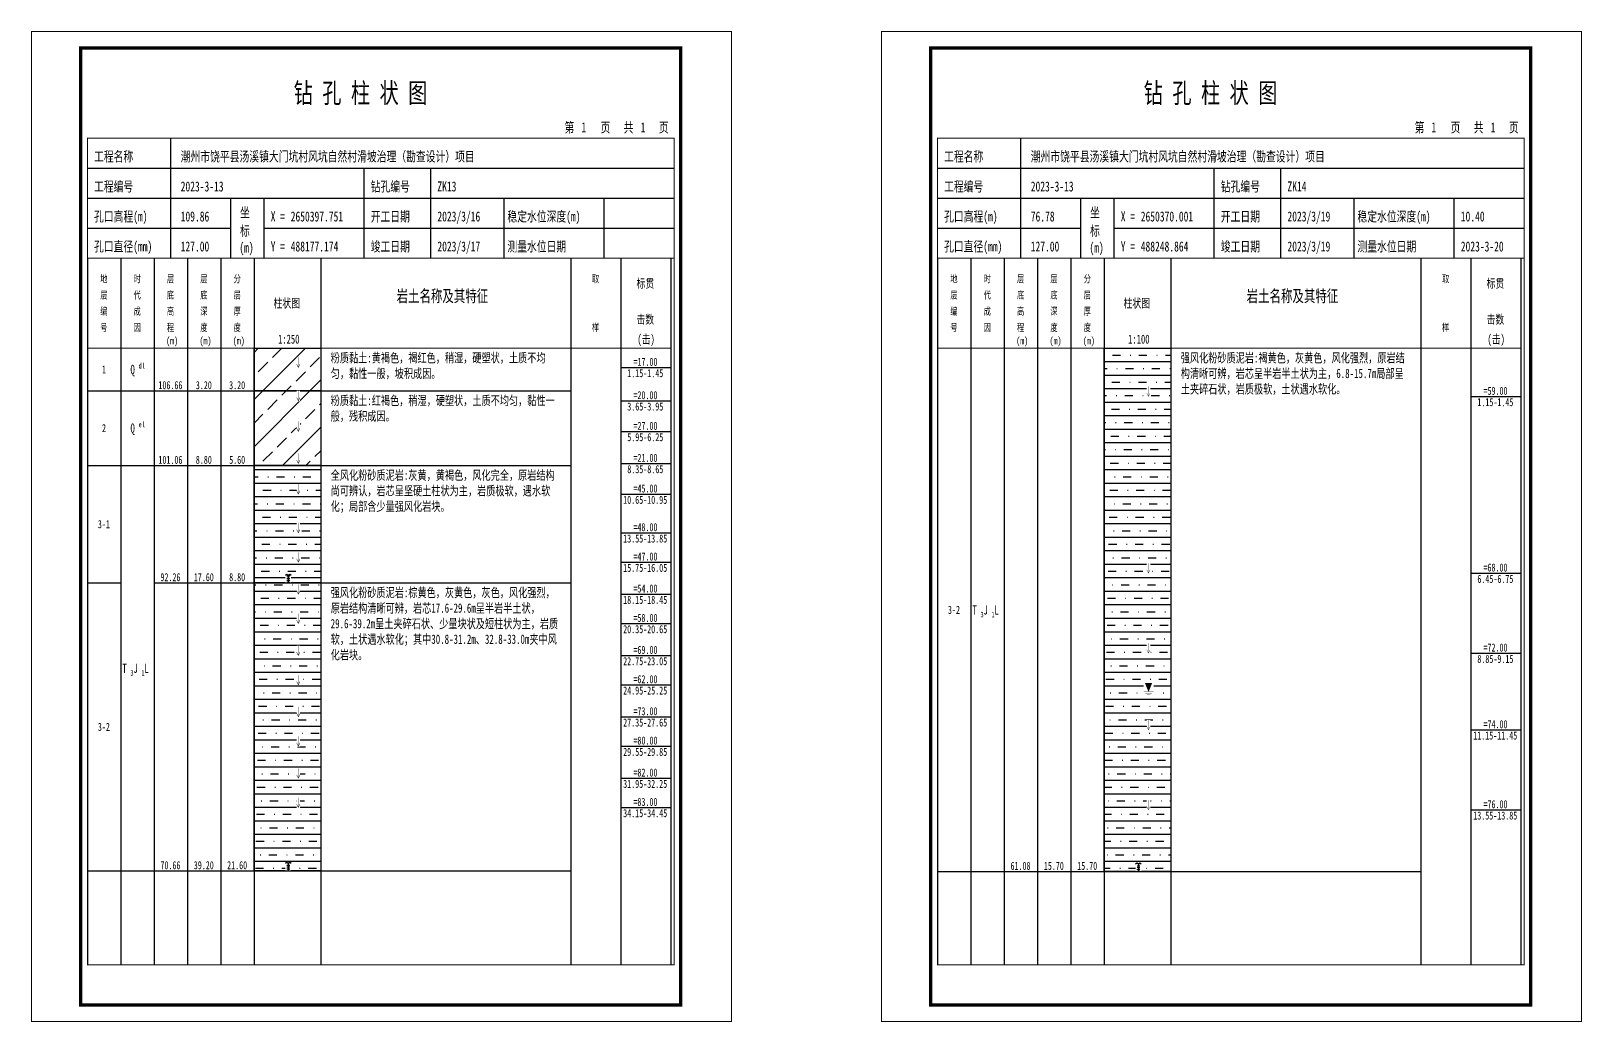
# Model space of a CAD drawing. Extents: x -17 to 4273, y -202 to 95.
# Drawn here: x 3043.1 to 3508.4, y -202.1 to 95.1 of the extents above; entities that cross this region are included whole.
import ezdxf
from ezdxf.enums import TextEntityAlignment as Align

# ---------------------------------------------------------------- set-up
doc = ezdxf.new("R2010")
doc.units = 0
doc.header["$MEASUREMENT"] = 0
doc.linetypes.add('DASHDOTX2', pattern=[2, 1, -0.5, 0, -0.5])
for name, color, linetype in [('GICAD_POUMIAN', 7, 'Continuous'), ('ZZT_BGBJ', 7, 'Continuous'), ('ZZT_FHD', 7, 'Continuous'), ('ZZT_SWBJ', 7, 'Continuous'), ('ZZT_TC', 7, 'Continuous')]:
    doc.layers.add(name, color=color, linetype=linetype)
doc.styles.add('BODYCONTENT', font='simfang.ttf', dxfattribs={"width": 0.7, "height": 2.8})
doc.styles.add('BODYTITLE', font='simfang.ttf', dxfattribs={"width": 0.7, "height": 3.6})
doc.styles.add('标注栏-第一列', font='', dxfattribs={"width": 0.7, "height": 3})
doc.styles.get('标注栏-第一列').set_extended_font_data('SimSun')
pattern_1 = [(45, (0, 0), (-7.071068, 7.071068), []), (45, (7.071, 0), (-7.071068, 7.071068), [4, -2])]
pattern_2 = [(0, (0, 0), (0, 4.05), []), (0, (3.24, 1.944), (4.05, 4.05), [0.162, -2.43, 2.43, -2.916])]

# ---------------------------------------------------------------- blocks, each defined once
blk = doc.blocks.new('FH_QUAN_C')
blk.add_wipeout([(0, 0), (1.13, 0), (1.13, 1.61), (0, 1.61)])
at = {"layer": 'GICAD_POUMIAN', "color": 1}
for p, q in [((0, 1.4), (0.28, 1.61)), ((0.28, 1.61), (0.56, 1.41)), ((0.28, 1.26), (0.86, 1.26)), ((0.28, 0.41), (0.86, 0.41)), ((0.29, 0.81), (0.84, 0.81)), ((0.56, 1.41), (0.84, 1.61)), ((0.56, 1.41), (0.56, 0)), ((0.84, 1.61), (1.13, 1.4)), ((0.28, 0), (0.86, 0))]:
    blk.add_line(p, q, dxfattribs=at)
blk = doc.blocks.new('FH_QIANG_C')
blk.add_wipeout([(0, 0), (1.13, 0), (1.13, 1.61), (0, 1.61)])
at = {"layer": 'GICAD_POUMIAN', "color": 1}
for p, q in [((0, 1.4), (0.28, 1.61)), ((0.28, 1.61), (0.56, 1.41)), ((0.28, 0.28), (0.86, 0.28)), ((0.29, 1.02), (0.84, 1.02)), ((0.29, 0.68), (0.84, 0.68)), ((0.56, 1.41), (0.84, 1.61)), ((0.56, 1.41), (0.56, 0)), ((0.84, 1.61), (1.13, 1.4))]:
    blk.add_line(p, q, dxfattribs=at)
blk = doc.blocks.new('zztSLbg')
blk.add_wipeout([(-0.05, -0.11), (1.04, -0.11), (1.04, 3), (-0.05, 3)])
at = {"color": 1, "const_width": 0.1}
for points in [[(0, 1), (0.5, 0), (1, 1)], [(0.5, 3), (0.5, 0)]]:
    blk.add_lwpolyline(points, dxfattribs=at)
blk = doc.blocks.new('block13', base_point=(16.77, 229))
for p, q in [((41.77, 229), (41.77, 265)), ((16.77, 256), (192.77, 256)), ((99.77, 229), (99.77, 256)), ((119.77, 229), (119.77, 256)), ((16.77, 247), (192.77, 247)), ((59.77, 229), (59.77, 247)), ((69.77, 229), (69.77, 247)), ((141.77, 229), (141.77, 247)), ((171.77, 229), (171.77, 247)), ((16.77, 238), (59.77, 238)), ((69.77, 238), (192.77, 238))]:
    blk.add_line(p, q)
for points, const_width in [([(0, 0), (210, 0), (210, 297), (0, 297)], 0.25), ([(14.77, 5), (194.77, 5), (194.77, 292), (14.77, 292)], 1), ([(16.77, 265), (192.77, 265), (192.77, 17), (16.77, 17)], 0.3)]:
    blk.add_lwpolyline(points, close=True, dxfattribs=dict(const_width=const_width))
at = {"const_width": 0.3}
blk.add_lwpolyline([(16.77, 229), (192.77, 229)], dxfattribs=at)
at = {"style": '标注栏-第一列', "width": 0.7}
for s, height, p in [('钻 孔 柱 状 图', 6, (78.67, 275.54)), ('第', 3, (159.9, 266.7)), ('页', 3, (170.73, 266.7)), ('共', 3, (177.65, 266.7)), ('页', 3, (188.21, 266.7)), (' 1', 3, (163.55, 266.75)), (' 1', 3, (181.31, 266.7)), ('工程名称', 3, (18.77, 258)), ('潮州市饶平县汤溪镇大门坑村风坑自然村滑坡治理（勘查设计）项目', 3, (44.77, 258)), ('工程编号', 3, (18.77, 249)), ('2023-3-13', 3, (44.77, 249)), ('钻孔编号', 3, (101.77, 249)), ('ZK13', 3, (121.77, 249)), ('孔口高程(m)', 3, (18.77, 240)), ('109.86', 3, (44.77, 240)), ('坐', 3, (62.56, 241.24)), ('X =', 3, (71.77, 240)), ('2650397.751', 3, (77.77, 240)), ('开工日期', 3, (101.77, 240)), ('2023/3/16', 3, (121.77, 240)), ('稳定水位深度(m)', 3, (142.77, 240)), ('标', 3, (62.56, 235.7)), ('孔口直径(mm)', 3, (18.77, 231)), ('127.00', 3, (44.77, 231)), ('(m) ', 3, (62.37, 230.65)), ('Y =', 3, (71.77, 231)), ('488177.174', 3, (77.77, 231)), ('竣工日期', 3, (101.77, 231)), ('2023/3/17', 3, (121.77, 231)), ('测量水位日期', 3, (142.77, 231))]:
    blk.add_text(s, height=height, dxfattribs=at).set_placement(p)
blk = doc.blocks.new('zztWDswbj')
blk.add_wipeout([(0, -0.05), (3, -0.05), (3, 3.55), (0, 3.55)])
blk.add_hatch(color=5).paths.add_polyline_path([(1.5, 1), (2.5, 3.5), (0.5, 3.5)])
at = {"color": 5, "const_width": 0.1}
for points in [[(0, 1), (3, 1)], [(0.5, 0.5), (2.5, 0.5)], [(1, 0), (2, 0)]]:
    blk.add_lwpolyline(points, dxfattribs=at)
blk.add_lwpolyline([(0.5, 3.5), (2.5, 3.5), (1.5, 1)], close=True, dxfattribs=at)
blk = doc.blocks.new('block14', base_point=(16.77, 229))
for p, q in [((41.77, 229), (41.77, 265)), ((16.77, 256), (192.77, 256)), ((99.77, 229), (99.77, 256)), ((119.77, 229), (119.77, 256)), ((16.77, 247), (192.77, 247)), ((59.77, 229), (59.77, 247)), ((69.77, 229), (69.77, 247)), ((141.77, 229), (141.77, 247)), ((171.77, 229), (171.77, 247)), ((16.77, 238), (59.77, 238)), ((69.77, 238), (192.77, 238))]:
    blk.add_line(p, q)
for points, const_width in [([(0, 0), (210, 0), (210, 297), (0, 297)], 0.25), ([(14.77, 5), (194.77, 5), (194.77, 292), (14.77, 292)], 1), ([(16.77, 265), (192.77, 265), (192.77, 17), (16.77, 17)], 0.3)]:
    blk.add_lwpolyline(points, close=True, dxfattribs=dict(const_width=const_width))
at = {"const_width": 0.3}
blk.add_lwpolyline([(16.77, 229), (192.77, 229)], dxfattribs=at)
at = {"style": '标注栏-第一列', "width": 0.7}
for s, height, p in [('钻 孔 柱 状 图', 6, (78.67, 275.54)), ('第', 3, (159.9, 266.7)), ('页', 3, (170.73, 266.7)), ('共', 3, (177.65, 266.7)), ('页', 3, (188.21, 266.7)), (' 1', 3, (163.55, 266.75)), (' 1', 3, (181.31, 266.7)), ('工程名称', 3, (18.77, 258)), ('潮州市饶平县汤溪镇大门坑村风坑自然村滑坡治理（勘查设计）项目', 3, (44.77, 258)), ('工程编号', 3, (18.77, 249)), ('2023-3-13', 3, (44.77, 249)), ('钻孔编号', 3, (101.77, 249)), ('ZK14', 3, (121.77, 249)), ('孔口高程(m)', 3, (18.77, 240)), ('76.78', 3, (44.77, 240)), ('坐', 3, (62.56, 241.24)), ('X =', 3, (71.77, 240)), ('2650370.001', 3, (77.77, 240)), ('开工日期', 3, (101.77, 240)), ('2023/3/19', 3, (121.77, 240)), ('稳定水位深度(m)', 3, (142.77, 240)), ('10.40', 3, (173.77, 240)), ('标', 3, (62.56, 235.7)), ('孔口直径(mm)', 3, (18.77, 231)), ('127.00', 3, (44.77, 231)), ('(m) ', 3, (62.37, 230.65)), ('Y =', 3, (71.77, 231)), ('488248.864', 3, (77.77, 231)), ('竣工日期', 3, (101.77, 231)), ('2023/3/19', 3, (121.77, 231)), ('测量水位日期', 3, (142.77, 231)), ('2023-3-20', 3, (173.77, 231))]:
    blk.add_text(s, height=height, dxfattribs=at).set_placement(p)

msp = doc.modelspace()

# ---------------------------------------------------------------- hatches: boundary and pattern name
at = {"layer": 'ZZT_TC'}
h = msp.add_hatch(dxfattribs=at)
h.set_pattern_fill('GKFZNT', color=256, style=0)
h.set_pattern_definition(pattern_1)
h.paths.add_polyline_path([(3110, 0), (3130, 0), (3130, -12.8), (3110, -12.8)], flags=0)
h = msp.add_hatch(dxfattribs=at)
h.set_pattern_fill('GKFSZNY', color=256, style=0)
h.set_pattern_definition(pattern_2)
h.paths.add_polyline_path([(3365, 0), (3385, 0), (3385, -157), (3365, -157)], flags=0)
h = msp.add_hatch(dxfattribs=at)
h.set_pattern_fill('GKFZNT', color=256, style=0)
h.set_pattern_definition(pattern_1)
h.paths.add_polyline_path([(3110, -12.8), (3130, -12.8), (3130, -35.2), (3110, -35.2)], flags=0)
h = msp.add_hatch(dxfattribs=at)
h.set_pattern_fill('GKFSZNY', color=256, style=0)
h.set_pattern_definition(pattern_2)
h.paths.add_polyline_path([(3110, -35.2), (3130, -35.2), (3130, -70.4), (3110, -70.4)], flags=0)

# ---------------------------------------------------------------- linework, layer by layer
at = {"layer": 'ZZT_FHD', "linetype": 'DASHDOTX2'}
msp.add_line((3110, -35.2), (3130, -35.2), dxfattribs=at)
at = {"layer": 'ZZT_TC'}
for p, q in [((3060, 27), (3060, -185)), ((3070, 27), (3070, -185)), ((3080, 27), (3080, -185)), ((3090, 27), (3090, -185)), ((3100, 27), (3100, -185)), ((3110, 27), (3110, -185)), ((3130, 27), (3130, -185)), ((3205, 27), (3205, -185)), ((3220, 27), (3220, -185)), ((3235, 27), (3235, -185)), ((3315, 27), (3315, -185)), ((3325, 27), (3325, -185)), ((3335, 27), (3335, -185)), ((3345, 27), (3345, -185)), ((3355, 27), (3355, -185)), ((3365, 27), (3365, -185)), ((3385, 27), (3385, -185)), ((3460, 27), (3460, -185)), ((3475, 27), (3475, -185)), ((3490, 27), (3490, -185)), ((3220, -5.8), (3235, -5.8)), ((3060, -12.8), (3070, -12.8)), ((3070, -12.8), (3080, -12.8)), ((3080, -12.8), (3090, -12.8)), ((3090, -12.8), (3100, -12.8)), ((3100, -12.8), (3110, -12.8)), ((3130, -12.8), (3205, -12.8)), ((3220, -15.8), (3235, -15.8)), ((3475, -14.5), (3490, -14.5)), ((3220, -25), (3235, -25)), ((3060, -35.2), (3070, -35.2)), ((3070, -35.2), (3080, -35.2)), ((3080, -35.2), (3090, -35.2)), ((3090, -35.2), (3100, -35.2)), ((3100, -35.2), (3110, -35.2)), ((3130, -35.2), (3205, -35.2)), ((3220, -34.6), (3235, -34.6)), ((3220, -43.8), (3235, -43.8)), ((3220, -55.4), (3235, -55.4)), ((3220, -64.2), (3235, -64.2)), ((3475, -67.5), (3490, -67.5)), ((3060, -70.4), (3070, -70.4)), ((3080, -70.4), (3090, -70.4)), ((3080, -70.4), (3090, -70.4)), ((3090, -70.4), (3100, -70.4)), ((3090, -70.4), (3100, -70.4)), ((3100, -70.4), (3110, -70.4)), ((3130, -70.4), (3205, -70.4)), ((3220, -73.8), (3235, -73.8)), ((3220, -82.6), (3235, -82.6)), ((3220, -92.2), (3235, -92.2)), ((3475, -91.5), (3490, -91.5)), ((3220, -101), (3235, -101)), ((3220, -110.6), (3235, -110.6)), ((3475, -114.5), (3490, -114.5)), ((3220, -119.4), (3235, -119.4)), ((3220, -129), (3235, -129)), ((3220, -137.8), (3235, -137.8)), ((3475, -138.5), (3490, -138.5)), ((3060, -156.8), (3070, -156.8)), ((3070, -156.8), (3080, -156.8)), ((3080, -156.8), (3090, -156.8)), ((3090, -156.8), (3100, -156.8)), ((3100, -156.8), (3110, -156.8)), ((3110, -156.8), (3130, -156.8)), ((3130, -156.8), (3205, -156.8)), ((3315, -157), (3325, -157)), ((3325, -157), (3335, -157)), ((3335, -157), (3345, -157)), ((3345, -157), (3355, -157)), ((3355, -157), (3365, -157)), ((3365, -157), (3385, -157)), ((3385, -157), (3460, -157))]:
    msp.add_line(p, q, dxfattribs=at)
at = {"layer": 'ZZT_TC', "color": 7, "const_width": 0.3}
for points in [[(3060, 0), (3235, 0)], [(3315, 0), (3490, 0)]]:
    msp.add_lwpolyline(points, dxfattribs=at)
at = {"layer": 'ZZT_TC'}
for points in [[(3110, 0), (3130, 0), (3130, -12.8), (3110, -12.8)], [(3365, 0), (3385, 0), (3385, -157), (3365, -157)], [(3110, -12.8), (3130, -12.8), (3130, -35.2), (3110, -35.2)], [(3110, -35.2), (3130, -35.2), (3130, -70.4), (3110, -70.4)]]:
    msp.add_lwpolyline(points, close=True, dxfattribs=at)

# ---------------------------------------------------------------- texts
at = {"layer": 'ZZT_TC', "color": 7, "style": 'BODYTITLE', "width": 0.7}
for s, height, p in [('地', 2.21, (3063.87, 19.03)), ('时', 2.21, (3073.87, 19.03)), ('层', 2.21, (3083.87, 19.03)), ('层', 2.21, (3093.87, 19.03)), ('分', 2.21, (3103.87, 19.03)), ('取', 2.21, (3211.37, 19.03)), ('标贯', 2.7, (3224.74, 17.28)), ('地', 2.21, (3318.87, 19.03)), ('时', 2.21, (3328.87, 19.03)), ('层', 2.21, (3338.87, 19.03)), ('层', 2.21, (3348.87, 19.03)), ('分', 2.21, (3358.87, 19.03)), ('取', 2.21, (3466.37, 19.03)), ('标贯', 2.7, (3479.74, 17.28)), ('层', 2.21, (3063.87, 14.16)), ('代', 2.21, (3073.87, 14.16)), ('底', 2.21, (3083.87, 14.16)), ('底', 2.21, (3093.87, 14.16)), ('层', 2.21, (3103.87, 14.16)), ('柱状图', 2.7, (3115.85, 11.34)), ('岩土名称及其特征', 3.6, (3152.75, 12.78)), ('层', 2.21, (3318.87, 14.16)), ('代', 2.21, (3328.87, 14.16)), ('底', 2.21, (3338.87, 14.16)), ('底', 2.21, (3348.87, 14.16)), ('层', 2.21, (3358.87, 14.16)), ('柱状图', 2.7, (3370.85, 11.34)), ('岩土名称及其特征', 3.6, (3407.75, 12.78)), ('编', 2.21, (3063.87, 9.3)), ('成', 2.21, (3073.87, 9.3)), ('高', 2.21, (3083.87, 9.3)), ('深', 2.21, (3093.87, 9.3)), ('厚', 2.21, (3103.87, 9.3)), ('击数', 2.7, (3224.74, 6.48)), ('编', 2.21, (3318.87, 9.3)), ('成', 2.21, (3328.87, 9.3)), ('高', 2.21, (3338.87, 9.3)), ('深', 2.21, (3348.87, 9.3)), ('厚', 2.21, (3358.87, 9.3)), ('击数', 2.7, (3479.74, 6.48)), ('号', 2.21, (3063.87, 4.43)), ('因', 2.21, (3073.87, 4.43)), ('程', 2.21, (3083.87, 4.43)), ('度', 2.21, (3093.87, 4.43)), ('度', 2.21, (3103.87, 4.43)), ('样', 2.21, (3211.37, 4.43)), ('号', 2.21, (3318.87, 4.43)), ('因', 2.21, (3328.87, 4.43)), ('程', 2.21, (3338.87, 4.43)), ('度', 2.21, (3348.87, 4.43)), ('度', 2.21, (3358.87, 4.43)), ('样', 2.21, (3466.37, 4.43)), ('(m)', 2.213, (3083.62, 0.44)), ('(m)', 2.213, (3093.62, 0.44)), ('(m)', 2.213, (3103.62, 0.44)), ('1:250', 2.7, (3117.2, 0.54)), ('(击)', 2.7, (3225, 0.54)), ('(m)', 2.213, (3338.62, 0.44)), ('(m)', 2.213, (3348.62, 0.44)), ('(m)', 2.213, (3358.62, 0.44)), ('1:100', 2.7, (3372.2, 0.54)), ('(击)', 2.7, (3480, 0.54))]:
    msp.add_text(s, height=height, dxfattribs=at).set_placement(p, align=Align.BOTTOM_LEFT)
at = {"layer": 'ZZT_TC', "color": 7, "style": 'BODYCONTENT', "width": 0.7}
for s, height, p in [('dl', 1.68, (3075.36, -6.12)), ('=17.00', 2.4, (3223.81, -5.3)), ('1', 2.4, (3064.39, -7.6)), ('Q', 2.8, (3072.92, -7.8)), ('1.15-1.45', 2.4, (3221.97, -8.7)), ('106.66', 2.4, (3081.31, -12.3)), ('3.20', 2.4, (3092.54, -12.3)), ('3.20', 2.4, (3102.54, -12.3)), ('=20.00', 2.4, (3223.81, -15.3)), ('=59.00', 2.4, (3478.81, -14)), ('3.65-3.95', 2.4, (3221.97, -18.7)), ('1.15-1.45', 2.4, (3476.97, -17.4)), ('2', 2.4, (3064.39, -25.2)), ('Q', 2.8, (3072.92, -25.4)), ('el', 1.68, (3075.36, -23.72)), ('=27.00', 2.4, (3223.81, -24.5)), ('5.95-6.25', 2.4, (3221.97, -27.9)), ('101.06', 2.4, (3081.31, -34.7)), ('8.80', 2.4, (3092.54, -34.7)), ('5.60', 2.4, (3102.54, -34.7)), ('=21.00', 2.4, (3223.81, -34.1)), ('8.35-8.65', 2.4, (3221.97, -37.5)), ('=45.00', 2.4, (3223.81, -43.3)), ('10.65-10.95', 2.4, (3220.74, -46.7)), ('3-1', 2.4, (3063.16, -54)), ('=48.00', 2.4, (3223.81, -54.9)), ('13.55-13.85', 2.4, (3220.74, -58.3)), ('15.75-16.05', 2.4, (3220.74, -67.1)), ('=47.00', 2.4, (3223.81, -63.7)), ('=68.00', 2.4, (3478.81, -67)), ('92.26', 2.4, (3081.93, -69.9)), ('92.26', 2.4, (3081.93, -69.9)), ('17.60', 2.4, (3091.93, -69.9)), ('17.60', 2.4, (3091.93, -69.9)), ('8.80', 2.4, (3102.54, -69.9)), ('6.45-6.75', 2.4, (3476.97, -70.4)), ('18.15-18.45', 2.4, (3220.74, -76.7)), ('=54.00', 2.4, (3223.81, -73.3)), ('3-2', 2.4, (3318.16, -79.7)), ('T', 2.8, (3325.49, -79.9)), ('3', 1.68, (3327.92, -80.74)), ('J', 2.8, (3328.78, -79.9)), ('L', 2.8, (3332.08, -79.9)), ('20.35-20.65', 2.4, (3220.74, -85.5)), ('=58.00', 2.4, (3223.81, -82.1)), ('1', 1.68, (3331.22, -80.74)), ('22.75-23.05', 2.4, (3220.74, -95.1)), ('=69.00', 2.4, (3223.81, -91.7)), ('8.85-9.15', 2.4, (3476.97, -94.4)), ('=72.00', 2.4, (3478.81, -91)), ('T', 2.8, (3070.49, -97.4)), ('3', 1.68, (3072.92, -98.24)), ('J', 2.8, (3073.78, -97.4)), ('1', 1.68, (3076.22, -98.24)), ('L', 2.8, (3077.08, -97.4)), ('24.95-25.25', 2.4, (3220.74, -103.9)), ('=62.00', 2.4, (3223.81, -100.5)), ('27.35-27.65', 2.4, (3220.74, -113.5)), ('=73.00', 2.4, (3223.81, -110.1)), ('=74.00', 2.4, (3478.81, -114)), ('3-2', 2.4, (3063.16, -114.8)), ('11.15-11.45', 2.4, (3475.74, -117.4)), ('29.55-29.85', 2.4, (3220.74, -122.3)), ('=80.00', 2.4, (3223.81, -118.9)), ('31.95-32.25', 2.4, (3220.74, -131.9)), ('=82.00', 2.4, (3223.81, -128.5)), ('34.15-34.45', 2.4, (3220.74, -140.7)), ('=83.00', 2.4, (3223.81, -137.3)), ('13.55-13.85', 2.4, (3475.74, -141.4)), ('=76.00', 2.4, (3478.81, -138)), ('70.66', 2.4, (3081.93, -156.3)), ('39.20', 2.4, (3091.93, -156.3)), ('21.60', 2.4, (3101.93, -156.3)), ('61.08', 2.4, (3336.93, -156.5)), ('15.70', 2.4, (3346.93, -156.5)), ('15.70', 2.4, (3356.93, -156.5))]:
    msp.add_text(s, height=height, dxfattribs=at).set_placement(p)
at = {"layer": 'ZZT_TC', "color": 7, "char_height": 2.8, "width": 69, "attachment_point": 1, "style": 'BODYCONTENT'}
for s, insert in [('粉质黏土:黄褐色，褐红色，稍湿，硬塑状，土质不均匀，黏性一般，坡积成因。', (3133, -1.5)), ('强风化粉砂质泥岩:褐黄色，灰黄色，风化强烈，原岩结构清晰可辨，岩芯呈半岩半土状为主，6.8-15.7m局部呈土夹碎石状，岩质极软，土状遇水软化。', (3388, -1.5)), ('粉质黏土:红褐色，稍湿，硬塑状，土质不均匀，黏性一般，残积成因。', (3133, -14.3)), ('全风化粉砂质泥岩:灰黄，黄褐色，风化完全，原岩结构尚可辨认，岩芯呈坚硬土柱状为主，岩质极软，遇水软化；局部含少量强风化岩块。', (3133, -36.7)), ('强风化粉砂质泥岩:棕黄色，灰黄色，灰色，风化强烈，原岩结构清晰可辨，岩芯17.6-29.6m呈半岩半土状，29.6-39.2m呈土夹碎石状、少量块状及短柱状为主，岩质软，土状遇水软化；其中30.8-31.2m、32.8-33.0m夹中风化岩块。', (3133, -71.9))]:
    msp.add_mtext(s, dxfattribs=dict(at, insert=insert))

# ---------------------------------------------------------------- next in the draw order: block references
at = {"layer": 'ZZT_BGBJ'}
for p in [(3122.79, -5.8), (3122.79, -15.8), (3377.79, -14.5), (3122.79, -25), (3122.79, -34.6), (3122.79, -43.8), (3122.79, -55.4), (3122.79, -64.2), (3377.79, -67.5), (3377.79, -91.5), (3377.79, -114.5), (3377.79, -138.5)]:
    msp.add_blockref('zztSLbg', p, dxfattribs=at)
at = {"layer": 'ZZT_FHD', "linetype": 'DASHDOTX2', "xscale": 1.5, "yscale": 1.5}
for name, p in [('FH_QUAN_C', (3119.44, -70.2)), ('FH_QIANG_C', (3374.44, -156.8))]:
    msp.add_blockref(name, p, dxfattribs=at)
at = {"layer": 'ZZT_SWBJ'}
msp.add_blockref('zztWDswbj', (3376.83, -104), dxfattribs=at)

# ---------------------------------------------------------------- next in the draw order: hatches: boundary and pattern name
at = {"layer": 'ZZT_TC'}
h = msp.add_hatch(dxfattribs=at)
h.set_pattern_fill('GKFSZNY', color=256, style=0)
h.set_pattern_definition(pattern_2)
h.paths.add_polyline_path([(3110, -70.4), (3130, -70.4), (3130, -156.8), (3110, -156.8)], flags=0)

# ---------------------------------------------------------------- next in the draw order: linework, layer by layer
at = {"layer": 'ZZT_FHD', "linetype": 'DASHDOTX2'}
for p, q in [((3110, -70.4), (3130, -70.4)), ((3365, -157), (3385, -157))]:
    msp.add_line(p, q, dxfattribs=at)
at = {"layer": 'ZZT_TC', "color": 7, "const_width": 0.3, "flags": 128}
msp.add_lwpolyline([(3315, 27), (3490, 27), (3490, -185), (3315, -185)], close=True, dxfattribs=at)
at = {"layer": 'ZZT_TC'}
msp.add_lwpolyline([(3110, -70.4), (3130, -70.4), (3130, -156.8), (3110, -156.8)], close=True, dxfattribs=at)

# ---------------------------------------------------------------- next in the draw order: block references
msp.add_blockref('block14', (3315, 27), dxfattribs=at)

# ---------------------------------------------------------------- next in the draw order: block references
at = {"layer": 'ZZT_BGBJ'}
for p in [(3122.79, -73.8), (3122.79, -82.6), (3122.79, -92.2), (3122.79, -101), (3122.79, -110.6), (3122.79, -119.4), (3122.79, -129), (3122.79, -137.8)]:
    msp.add_blockref('zztSLbg', p, dxfattribs=at)
at = {"layer": 'ZZT_FHD', "linetype": 'DASHDOTX2', "xscale": 1.5, "yscale": 1.5}
msp.add_blockref('FH_QIANG_C', (3119.44, -156.6), dxfattribs=at)

# ---------------------------------------------------------------- next in the draw order: linework, layer by layer
at = {"layer": 'ZZT_FHD', "linetype": 'DASHDOTX2'}
msp.add_line((3110, -156.8), (3130, -156.8), dxfattribs=at)
at = {"layer": 'ZZT_TC', "color": 7, "const_width": 0.3, "flags": 128}
msp.add_lwpolyline([(3060, 27), (3235, 27), (3235, -185), (3060, -185)], close=True, dxfattribs=at)

# ---------------------------------------------------------------- next in the draw order: block references
at = {"layer": 'ZZT_TC'}
msp.add_blockref('block13', (3060, 27), dxfattribs=at)

doc.saveas('drawing.dxf')
